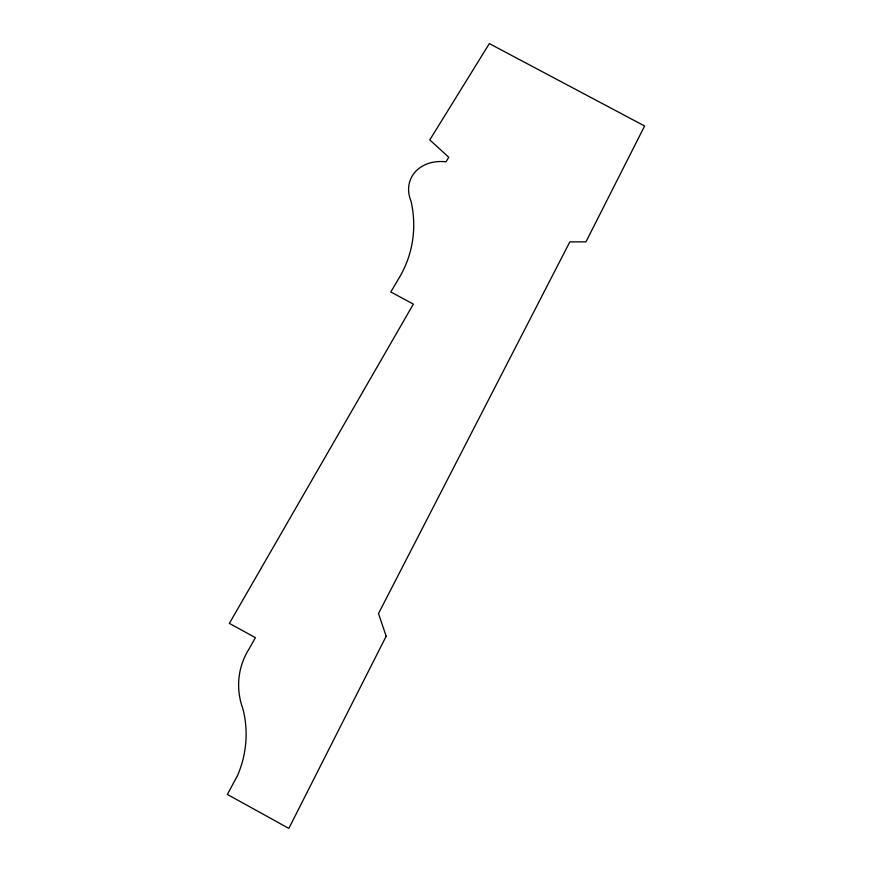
<?xml version="1.0" encoding="UTF-8"?>
<svg xmlns="http://www.w3.org/2000/svg" width="872" height="872" viewBox="0 0 872 872"><rect width="100%" height="100%" fill="white"/><g stroke="black" fill="none" stroke-linecap="round" stroke-linejoin="round"><path stroke-width="1.31" d="M386.165 636.244L288.828 828.4L227.374 794.436L237.587 775.437A105.022 100.727 -42.6 0 0 242.808 708.522A68.169 66.817 52.8 0 1 249.021 649.03L255.409 637.661L229.369 623.382L413.361 304.11L390.798 291.967L400.564 275.443A149.897 123.693 14.7 0 0 411.072 201.301A39.48 31.774 23.6 0 1 446.017 161.81L448.764 157.243L429.787 139.912L489.345 43.6L644.626 125.993L585.951 241.849L569.83 241.882L378.503 613.561L386.165 636.244"/></g></svg>
